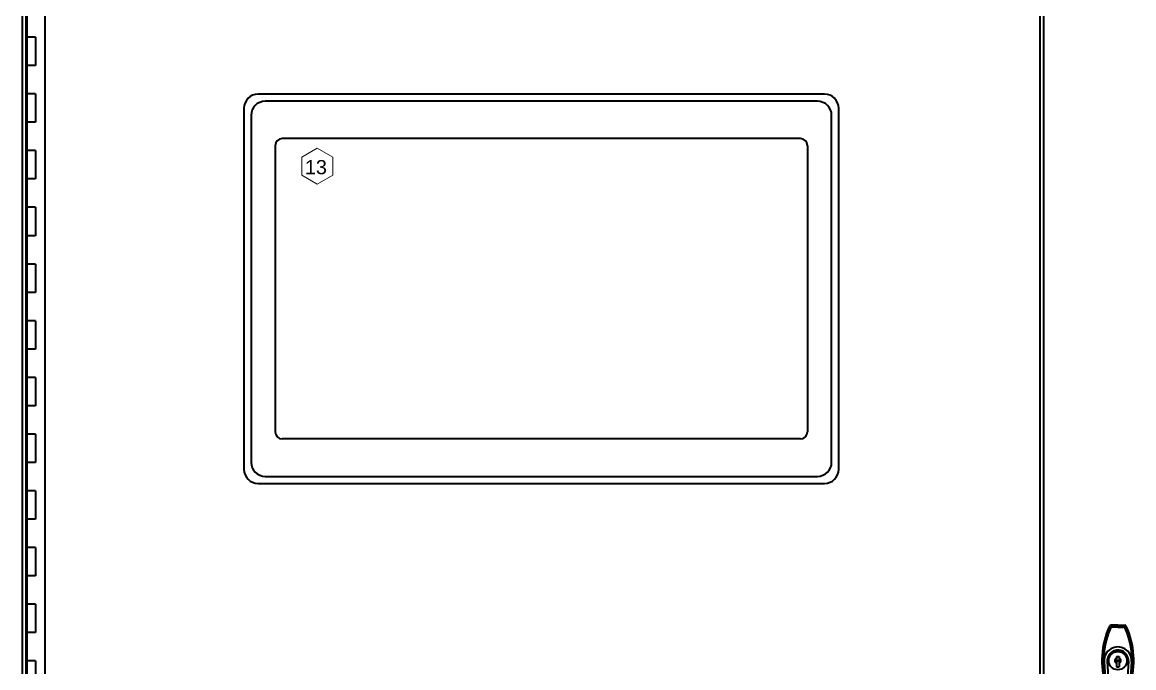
# Model space of a CAD drawing. Extents: x 43 to 158, y 24 to 117.
# Drawn here: x 42.99 to 82.24, y 70.41 to 93.19 of the extents above; entities that cross this region are included whole.
import ezdxf
from ezdxf.enums import TextEntityAlignment as Align

# ---------------------------------------------------------------- set-up
doc = ezdxf.new("R2010")
doc.units = 0
doc.layers.add('N-ANNO-TEXT', color=2, linetype='Continuous', lineweight=18)
doc.layers.add('N-EQPM', color=4, linetype='Continuous', lineweight=35)
doc.styles.add('_CGS_2-5_NOTES', font='arial.ttf', dxfattribs={"height": 2.5})

# ---------------------------------------------------------------- blocks, each defined once
blk = doc.blocks.new('A907220FSD-Door')
for p, q in [((0.6521205649069763, -8.982200938589813e-08), (0.6521205649069906, 80.24999991017799)), ((35.77812056490698, 80.24999991017799), (35.77812056490698, -8.982202359675284e-08)), ((35.90212056490698, 80.24999991017799), (35.90212056490698, -8.982202359675284e-08)), ((-1.313225688193143e-07, 79.62499991017796), (-1.313225688193143e-07, 0.1249999101779906)), ((0.3129998686774194, 62.12499991017799), (-1.313225688193143e-07, 62.12499991017799)), ((0.3129998686774194, 62.12499991017796), (0.3129998686774194, 61.12499991017796)), ((0.3129998686774194, 61.12499991017799), (-1.313225688193143e-07, 61.12499991017799)), ((0.3129998686774194, 60.12499991017799), (-1.313225688193143e-07, 60.12499991017799)), ((0.3129998686774194, 60.12499991017798), (0.3129998686774194, 59.12499991017798)), ((0.3129998686774194, 59.12499991017799), (-1.313225688193143e-07, 59.12499991017799)), ((0.3129998686774194, 58.12499991017799), (-1.313225688193143e-07, 58.12499991017799)), ((0.3129998686774194, 58.12499991017798), (0.3129998686774194, 57.12499991017798)), ((-1.313225688193143e-07, 57.12499991017798), (-1.313225688193143e-07, 56.12499991017798)), ((0.3129998686774194, 57.12499991017799), (-1.313225688193143e-07, 57.12499991017799)), ((0.3129998686774194, 56.12499991017799), (-1.313225688193143e-07, 56.12499991017799)), ((0.3129998686774194, 56.12499991017798), (0.3129998686774194, 55.12499991017798)), ((0.3129998686774194, 55.12499991017799), (-1.313225688193143e-07, 55.12499991017799)), ((-1.313225688193143e-07, 55.12499991017798), (-1.313225688193143e-07, 54.12499991017798)), ((0.3129998686774194, 54.12499991017799), (-1.313225688193143e-07, 54.12499991017799)), ((0.3129998686774194, 54.12499991017798), (0.3129998686774194, 53.12499991017798)), ((0.3129998686774194, 53.12499991017799), (-1.313225688193143e-07, 53.12499991017799)), ((-1.313225688193143e-07, 53.12499991017798), (-1.313225688193143e-07, 52.12499991017798)), ((0.3129998686774194, 52.12499991017799), (-1.313225688193143e-07, 52.12499991017799)), ((0.3129998686774194, 52.12499991017798), (0.3129998686774194, 51.12499991017798)), ((-1.313225688193143e-07, 51.12499991017798), (-1.313225688193143e-07, 50.12499991017798)), ((0.3129998686774194, 51.12499991017799), (-1.313225688193143e-07, 51.12499991017799)), ((-1.313225688193143e-07, 51.12499991017798), (-1.313225688193143e-07, 50.12499991017798)), ((0.3129998686774194, 50.12499991017799), (-1.313225688193143e-07, 50.12499991017799)), ((0.3129998686774194, 50.12499991017798), (0.3129998686774194, 49.12499991017798)), ((-1.313225688193143e-07, 49.12499991017798), (-1.313225688193143e-07, 48.12499991017798)), ((0.3129998686774194, 49.12499991017799), (-1.313225688193143e-07, 49.12499991017799)), ((0.3129998686774194, 48.12499991017799), (-1.313225688193143e-07, 48.12499991017799)), ((0.3129998686774194, 48.12499991017798), (0.3129998686774194, 47.12499991017798)), ((-1.313225688193143e-07, 47.12499991017798), (-1.313225688193143e-07, 46.12499991017798)), ((0.3129998686774194, 47.12499991017799), (-1.313225688193143e-07, 47.12499991017799)), ((0.3129998686774194, 46.12499991017799), (-1.313225688193143e-07, 46.12499991017799)), ((0.3129998686774194, 46.12499991017798), (0.3129998686774194, 45.12499991017798)), ((0.3129998686774194, 45.12499991017799), (-1.313225688193143e-07, 45.12499991017799)), ((0.3129998686774194, 44.12499991017799), (-1.313225688193143e-07, 44.12499991017799)), ((0.3129998686774194, 44.12499991017798), (0.3129998686774194, 43.12499991017798)), ((0.3129998686774194, 43.12499991017799), (-1.313225688193143e-07, 43.12499991017799)), ((0.3129998686774194, 42.12499991017799), (-1.313225688193143e-07, 42.12499991017799)), ((0.3129998686774194, 42.12499991017798), (0.3129998686774194, 41.12499991017798)), ((38.52712056490698, 41.37499991017798), (38.28594573149115, 41.37499991017798)), ((38.52712056490698, 41.31249991017798), (38.32639175607592, 41.31249991017798)), ((38.52712056490698, 41.37499991017798), (38.76829539832281, 41.37499991017798)), ((38.52712056490698, 41.31249991017798), (38.72784937373804, 41.31249991017798)), ((0.3129998686774194, 41.12499991017799), (-1.313225688193143e-07, 41.12499991017799)), ((0.3129998686774194, 40.12499991017799), (-1.313225688193143e-07, 40.12499991017799)), ((0.3129998686774194, 40.12499991017798), (0.3129998686774194, 39.12499991017799)), ((38.04354583221657, 40.09507119648379), (38.28349134999542, 36.21813913699761)), ((38.15283671607538, 40.10183527109579), (38.39247568833559, 36.22985623661269)), ((38.48012056490698, 40.27799991017798), (38.57412056490698, 40.27799991017798)), ((38.48012056490698, 40.27799991017798), (38.48012056490698, 39.90999991017797)), ((38.57412056490698, 40.27799991017798), (38.57412056490698, 39.90999991017797)), ((38.90140441373858, 40.10183527109579), (38.66176544147837, 36.22985623661269)), ((39.01069529759739, 40.09507119648379), (38.77074977981854, 36.21813913699761)), ((38.48012056490698, 39.90999991017797), (38.57412056490698, 39.90999991017797))]:
    blk.add_line(p, q)
blk.add_circle((38.52712056490698, 40.12499991017798), 0.32)
for centre, radius, start, end in [((40.88068139972047, 40.12499991017798), 2.916060834813496, 155.4084479141244, 197.2025199259122), ((40.88068139972047, 40.12499991017798), 2.853560834813496, 156.2296007019112, 190.3281972220146), ((38.28594573149115, 41.31249991017798), 0.0625, 90, 155.4084479142274), ((38.32639175607592, 41.24999991017798), 0.0625, 90, 156.22960070196), ((38.72784937373804, 41.24999991017798), 0.0625, 23.77039929804094, 90), ((38.76829539832281, 41.31249991017798), 0.0625, 24.59155208577172, 90), ((36.17355973009349, 40.12499991017798), 2.853560834813496, 349.6718027779855, 23.77039929808886), ((36.17355973009349, 40.12499991017798), 2.916060834813496, 342.7974800740878, 24.59155208587557), ((38.52712056490698, 40.12499991017798), 0.4845, 356.4584490942804, 183.5415509057196), ((38.52712056490698, 40.12499991017798), 0.375, 356.4584490942804, 183.5415509057196), ((38.52712056490698, 40.12499991017798), 0.109, 115.5432732123825, 244.4567267876175), ((38.52712056490698, 40.12499991017798), 0.109, 295.5432732123825, 64.4567267876175)]:
    blk.add_arc(centre, radius, start, end)
blk.add_point((38.52712056490698, 40.12499991017798))

msp = doc.modelspace()

# ---------------------------------------------------------------- linework, layer by layer
at = {"layer": 'N-ANNO-TEXT'}
msp.add_lwpolyline([(53.40336088333243, 87.4771430099122), (53.9517348084521, 87.79374684319669), (53.9517348084521, 88.42695450976566), (53.40336088333243, 88.74355834305015), (52.85498695821252, 88.42695450976566), (52.85498695821252, 87.79374684319669)], close=True, dxfattribs=at)
at = {"layer": 'N-EQPM'}
for p, q in [((42.98587744796282, 113.6571878735359), (42.98587744796282, 23.65718787353592)), ((43.11087744796282, 113.5321878735359), (43.11087744796282, 23.78218787353592)), ((71.31630660868109, 90.65218806348594), (51.31630660868109, 90.65218806348594)), ((71.06630660868109, 90.40218806348594), (51.56630660868109, 90.40218806348594)), ((50.81630660868109, 90.15218806348594), (50.81630660868109, 77.41218806348593)), ((51.06630660868109, 89.90218806348594), (51.06630660868109, 77.66218806348593)), ((71.56630660868109, 77.66218806348593), (71.56630660868109, 89.90218806348594)), ((71.81630660868109, 77.41218806348593), (71.81630660868109, 90.15218806348594)), ((51.91630660868111, 88.83218806348589), (51.91630660868111, 78.73218806348598)), ((70.46630660868107, 89.08218806348589), (52.16630660868111, 89.08218806348589)), ((70.71630660868107, 88.83218806348589), (70.71630660868107, 78.73218806348598)), ((70.46630660868107, 78.48218806348598), (52.16630660868111, 78.48218806348598)), ((51.56630660868109, 77.16218806348593), (71.06630660868109, 77.16218806348593)), ((51.31630660868109, 76.91218806348593), (71.31630660868109, 76.91218806348593))]:
    msp.add_line(p, q, dxfattribs=at)
for centre, radius, start, end in [((51.31630660868109, 90.15218806348594), 0.5, 90, 180), ((51.56630660868109, 89.90218806348594), 0.5, 90, 180), ((71.06630660868109, 89.90218806348594), 0.5, 0, 90), ((71.31630660868109, 90.15218806348594), 0.5, 0, 90), ((52.16630660868111, 88.83218806348589), 0.25, 90, 180), ((70.46630660868107, 88.83218806348589), 0.25, 0, 90), ((52.16630660868111, 78.73218806348598), 0.25, 180, 270), ((70.46630660868107, 78.73218806348598), 0.25, 270, 0), ((51.31630660868109, 77.41218806348593), 0.5, 180, 270), ((51.56630660868109, 77.66218806348593), 0.5, 180, 270), ((71.06630660868109, 77.66218806348593), 0.5, 270, 0), ((71.31630660868109, 77.41218806348593), 0.5, 270, 0)]:
    msp.add_arc(centre, radius, start, end, dxfattribs=at)

# ---------------------------------------------------------------- block references
msp.add_blockref('A907220FSD-Door', (43.14575688305581, 30.53218796655335), dxfattribs=at)

# ---------------------------------------------------------------- texts
at = {"layer": 'N-ANNO-TEXT', "style": '_CGS_2-5_NOTES'}
msp.add_text('13', height=0.5, dxfattribs=at).set_placement((53.35592024187235, 88.07585342533514), align=Align.MIDDLE)

doc.saveas('drawing.dxf')
